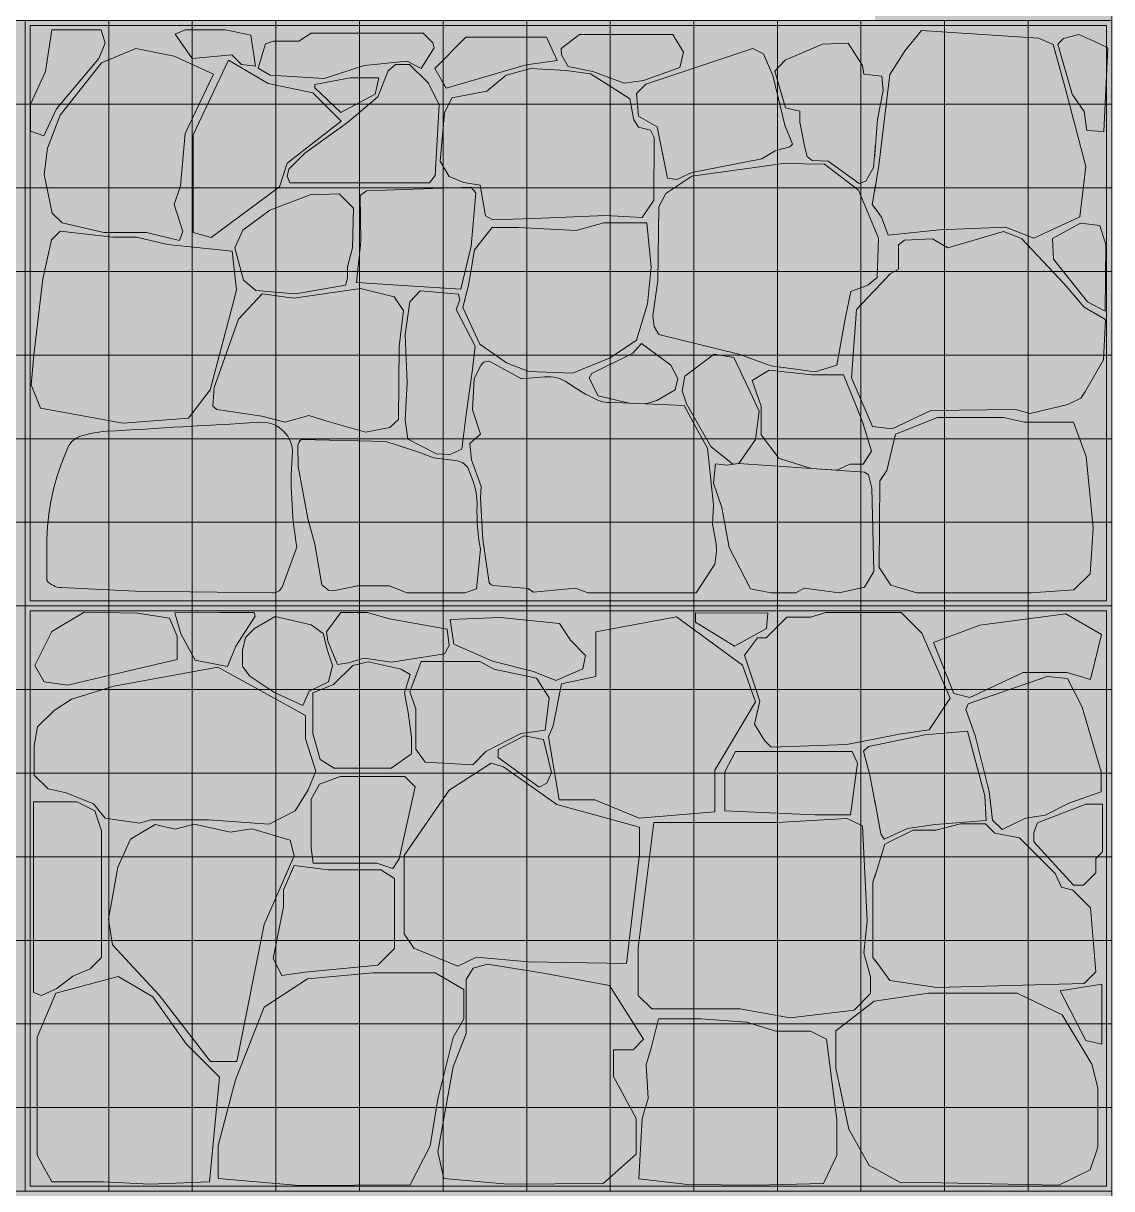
# Model space of a CAD drawing. Header units: centimetres. Extents: x -4381 to 5639, y -3920 to 4826.
# Drawn here: x 190.524 to 191.907, y 3.93 to 5.41 of the extents above; entities that cross this region are included whole.
import ezdxf
from ezdxf.xclip import XClip

# ---------------------------------------------------------------- set-up
doc = ezdxf.new("R2010")
doc.units = ezdxf.units.CM
doc.header["$MEASUREMENT"] = 0
doc.header["$XCLIPFRAME"] = 0
doc.set_wipeout_variables(frame=1)
doc.linetypes.add('Wipeout_Contour', pattern=[100, 0, -100])
for name, color, linetype, lineweight, true_color in [('cad-block.com_Pen_No__62', 7, 'Continuous', 5, 0xaaaaaa), ('hatch stone_Pen_No__254', 7, 'Continuous', 13, 0xe8e8e8), ('Mur de clôture_Pen_No__178', 7, 'Continuous', 5, 0xbda888)]:
    doc.layers.add(name, color=color, linetype=linetype, lineweight=lineweight, true_color=true_color)
doc.layers.add('Drawing & Figure', color=7, linetype='Continuous')
doc.layers.add('Mur de clôture', color=7, linetype='Continuous')
doc.layers.add('Mur de clôture_Pen_No__7', color=7, linetype='Continuous', lineweight=5)
doc.layers.add('net_Pen_No__1', color=7, linetype='Continuous', lineweight=5)

# ---------------------------------------------------------------- blocks, each defined once
blk = doc.blocks.new('Drawing_15_15', base_point=(-267.6734, 10.6179))
at = {"layer": 'hatch stone_Pen_No__254', "linetype": 'Continuous', "ltscale": 10}
for points in [[(190.5502, 5.2666), (190.5662, 5.3011), (190.62, 5.3651), (190.6284, 5.3845), (190.6233, 5.4012), (190.5604, 5.4012), (190.5522, 5.3484), (190.5334, 5.3069), (190.5334, 5.2725)], [(190.7386, 5.3648), (190.7889, 5.3698), (190.8013, 5.3573), (190.819, 5.3551), (190.8131, 5.3946), (190.7809, 5.4012), (190.7299, 5.4012), (190.717, 5.3957)], [(190.8318, 5.3835), (190.8226, 5.3525), (190.8378, 5.3438), (190.9064, 5.3395), (190.9572, 5.3561), (191.0118, 5.3616), (191.0296, 5.3524), (191.0463, 5.3785), (191.0444, 5.3849), (191.0321, 5.3971), (190.89, 5.3971), (190.8742, 5.3871), (190.8421, 5.3871)], [(191.0615, 5.3272), (191.1629, 5.3568), (191.2022, 5.3625), (191.1886, 5.3921), (191.0864, 5.3921), (191.0471, 5.3523)], [(191.3582, 5.3534), (191.3626, 5.3731), (191.3494, 5.3956), (191.2306, 5.3956), (191.2073, 5.3777), (191.2077, 5.3694), (191.2165, 5.3548), (191.2477, 5.3485), (191.2876, 5.3336), (191.312, 5.3369)], [(191.6227, 5.1406), (191.6881, 5.1475), (191.7719, 5.151), (191.8078, 5.1367), (191.8661, 5.1641), (191.8739, 5.228), (191.8475, 5.3278), (191.8324, 5.3828), (191.8138, 5.3909), (191.665, 5.4003), (191.6445, 5.3753), (191.6247, 5.3445), (191.6111, 5.229), (191.6023, 5.1796), (191.6144, 5.1635)], [(191.8967, 5.2721), (191.902, 5.3787), (191.884, 5.3871), (191.865, 5.3953), (191.8455, 5.3905), (191.8383, 5.3833), (191.8563, 5.3198), (191.8719, 5.2976), (191.8751, 5.2737)], [(190.7228, 5.1337), (190.7267, 5.1453), (190.7159, 5.1794), (190.7237, 5.2033), (190.7296, 5.2698), (190.7656, 5.3452), (190.7157, 5.3677), (190.6672, 5.3776), (190.6235, 5.3595), (190.5709, 5.293), (190.5549, 5.2512), (190.5509, 5.2175), (190.561, 5.1686), (190.5735, 5.1562), (190.6264, 5.144), (190.6806, 5.144)], [(191.3426, 5.213), (191.3542, 5.2114), (191.3732, 5.22), (191.4621, 5.2376), (191.4793, 5.2478), (191.4979, 5.253), (191.5013, 5.2563), (191.4916, 5.2804), (191.4762, 5.3433), (191.4645, 5.371), (191.4507, 5.3775), (191.315, 5.3325), (191.3029, 5.3204), (191.3055, 5.2917), (191.3293, 5.2781)], [(191.5201, 5.2405), (191.5261, 5.2355), (191.5464, 5.2344), (191.586, 5.2062), (191.5944, 5.209), (191.6043, 5.2264), (191.6091, 5.2876), (191.6164, 5.3244), (191.6147, 5.3426), (191.5918, 5.345), (191.5901, 5.3561), (191.5719, 5.3846), (191.5395, 5.383), (191.4918, 5.3627), (191.479, 5.3489), (191.4922, 5.3024), (191.5105, 5.2982), (191.5105, 5.2843), (191.5168, 5.2519)], [(190.785, 5.3628), (190.7398, 5.2679), (190.7398, 5.144), (190.7629, 5.1377), (190.8498, 5.2021), (190.8595, 5.2322), (190.9281, 5.2854), (190.892, 5.3214), (190.8353, 5.333)], [(190.9969, 5.3572), (190.9877, 5.3495), (190.9744, 5.3162), (190.9361, 5.2836), (190.8818, 5.2447), (190.8614, 5.2243), (190.8593, 5.2154), (190.8629, 5.2072), (191.04, 5.2072), (191.0474, 5.2166), (191.0525, 5.3062), (191.0389, 5.3336), (191.0149, 5.3575)], [(191.1044, 5.2042), (191.1111, 5.1651), (191.1205, 5.1601), (191.1729, 5.1617), (191.2639, 5.1658), (191.3102, 5.1629), (191.3253, 5.1849), (191.3255, 5.2648), (191.3211, 5.2741), (191.3056, 5.2779), (191.2996, 5.2872), (191.2946, 5.3137), (191.2754, 5.3259), (191.2445, 5.3454), (191.2138, 5.3498), (191.169, 5.3524), (191.1376, 5.3437), (191.113, 5.3235), (191.0685, 5.315), (191.0592, 5.2958), (191.0537, 5.2348), (191.0653, 5.2152), (191.0838, 5.2073)], [(190.8944, 5.3278), (190.9274, 5.2964), (190.9712, 5.3198), (190.9757, 5.3403), (190.9394, 5.3403), (190.8944, 5.3318)], [(191.3316, 5.0145), (191.4329, 4.9894), (191.474, 4.9749), (191.5301, 4.9672), (191.5575, 4.9754), (191.5682, 5.0346), (191.5753, 5.0693), (191.5968, 5.0772), (191.6087, 5.0868), (191.6104, 5.137), (191.5849, 5.1977), (191.5419, 5.2306), (191.4897, 5.2315), (191.3736, 5.2154), (191.3403, 5.1937), (191.3316, 5.1767), (191.3303, 5.083), (191.3239, 5.0382), (191.3255, 5.0246)], [(190.9474, 5.0809), (191.02, 5.0759), (191.08, 5.072), (191.0933, 5.1268), (191.0989, 5.1944), (191.0927, 5.2014), (190.96, 5.1969), (190.9522, 5.1912), (190.953, 5.1326)], [(190.8196, 5.0704), (190.8699, 5.0661), (190.9333, 5.0773), (190.9359, 5.086), (190.936, 5.1006), (190.9425, 5.1245), (190.9436, 5.1751), (190.9255, 5.1932), (190.8886, 5.1918), (190.8374, 5.1725), (190.8029, 5.1469), (190.7927, 5.1247), (190.8039, 5.0834)], [(191.0826, 5.0488), (191.1041, 5.0022), (191.1379, 4.9785), (191.1664, 4.9674), (191.2217, 4.9656), (191.2698, 4.985), (191.3033, 5.0074), (191.3172, 5.0533), (191.3216, 5.1001), (191.3163, 5.1563), (191.2616, 5.1563), (191.2263, 5.1467), (191.1534, 5.1502), (191.1199, 5.1502), (191.0973, 5.1219), (191.0899, 5.077)], [(191.8315, 5.1365), (191.8329, 5.1102), (191.876, 5.0559), (191.8983, 5.044), (191.8993, 5.1289), (191.8915, 5.1528), (191.8672, 5.156)], [(190.5462, 4.9211), (190.6511, 4.902), (190.734, 4.9084), (190.7615, 4.9444), (190.7899, 5.0515), (190.7952, 5.0711), (190.7896, 5.1203), (190.7073, 5.1287), (190.6684, 5.1381), (190.6379, 5.1381), (190.5709, 5.1457), (190.5601, 5.1349), (190.5489, 5.0852), (190.5376, 4.9884), (190.5341, 4.9508)], [(191.603, 4.8978), (191.6278, 4.8946), (191.6771, 4.9179), (191.7845, 4.9192), (191.8031, 4.914), (191.851, 4.9256), (191.8674, 4.9336), (191.8725, 4.9412), (191.8965, 4.9823), (191.899, 5.0335), (191.8718, 5.0493), (191.8464, 5.0787), (191.7923, 5.1364), (191.7693, 5.1455), (191.6987, 5.1247), (191.6793, 5.1361), (191.6437, 5.1341), (191.6358, 5.1285), (191.6358, 5.0976), (191.6252, 5.0916), (191.5825, 5.0461), (191.5762, 4.9597)], [(190.7649, 4.9234), (190.7701, 4.9194), (190.8273, 4.9109), (190.8568, 4.9032), (190.887, 4.9118), (190.9087, 4.9047), (190.9588, 4.8903), (190.9897, 4.8963), (191.0006, 4.9065), (191.0016, 4.9994), (191.0071, 5.045), (190.9951, 5.0623), (190.9527, 5.0729), (190.8677, 5.0606), (190.8277, 5.066), (190.7976, 5.034), (190.7667, 4.9471)], [(191.0492, 4.863), (191.0658, 4.8621), (191.0812, 4.8688), (191.0867, 4.913), (191.0944, 4.9671), (191.0982, 4.9999), (191.074, 5.0463), (191.0788, 5.0586), (191.0772, 5.0656), (191.0283, 5.0699), (191.0152, 5.056), (191.0091, 5.0146), (191.0116, 4.9535), (191.0093, 4.9061), (191.0126, 4.8815)], [(191.2545, 4.9365), (191.2936, 4.9273), (191.3145, 4.9264), (191.3291, 4.9309), (191.3522, 4.9442), (191.3555, 4.9586), (191.3468, 4.9756), (191.3096, 5.003), (191.2983, 4.9908), (191.2464, 4.9648), (191.243, 4.9591)], [(191.361, 4.9429), (191.3668, 4.9263), (191.3975, 4.8725), (191.4256, 4.8497), (191.4332, 4.8506), (191.4541, 4.8811), (191.4588, 4.917), (191.4477, 4.9419), (191.4267, 4.9852), (191.4018, 4.9895), (191.3645, 4.9618)], [(191.1723, 4.6874), (191.2256, 4.6925), (191.2412, 4.6866), (191.3788, 4.6866), (191.4024, 4.7229, 0.078557), (191.4043, 4.7488), (191.3998, 4.7738), (191.4008, 4.798), (191.3935, 4.8702), (191.3805, 4.8931), (191.3638, 4.9243), (191.2747, 4.9281, -0.129508), (191.2523, 4.932, -0.047136), (191.2165, 4.9526, 0.178869), (191.1864, 4.9607), (191.1572, 4.9581), (191.1184, 4.9795, 0.402294), (191.1054, 4.9752), (191.0967, 4.9587), (191.095, 4.9187), (191.1048, 4.8881), (191.0914, 4.876), (191.0935, 4.8553), (191.1056, 4.8216), (191.1051, 4.8065), (191.108, 4.7543), (191.1161, 4.6992, 0.271244), (191.1216, 4.696), (191.1649, 4.692)], [(191.4942, 4.8539), (191.5254, 4.8443), (191.5575, 4.8421), (191.5739, 4.8497), (191.5912, 4.8497), (191.6018, 4.8665), (191.5908, 4.9022), (191.5828, 4.9217), (191.5659, 4.9634), (191.5256, 4.9634), (191.4718, 4.9693), (191.4501, 4.9561), (191.4613, 4.9237), (191.4613, 4.887), (191.4838, 4.8576)], [(190.5541, 4.702, 0.202929), (190.5726, 4.6931), (190.6664, 4.6887), (190.8401, 4.6866, 0.315943), (190.8529, 4.6935), (190.8718, 4.7447, -0.062601), (190.8661, 4.867, 0.423499), (190.8233, 4.9029), (190.6305, 4.8916, 0.056058), (190.5973, 4.8855, 0.216368), (190.5809, 4.871, 0.106349), (190.5541, 4.7466)], [(191.6593, 4.6866), (191.724, 4.6866), (191.8044, 4.6866), (191.8588, 4.6902), (191.8795, 4.7108), (191.8832, 4.7689), (191.8745, 4.8595), (191.8581, 4.9031), (191.7958, 4.9031), (191.7693, 4.9092), (191.6856, 4.9092), (191.632, 4.8879), (191.6213, 4.8417), (191.6123, 4.8287), (191.6113, 4.7187), (191.626, 4.6964)], [(190.9035, 4.6965), (190.9117, 4.6899), (190.9183, 4.6889), (190.9486, 4.6955), (190.9892, 4.6955), (191.0112, 4.6866), (191.0849, 4.6866), (191.1, 4.6917), (191.1048, 4.7421, -0.055011), (191.1006, 4.797, 0.099308), (191.0952, 4.8291), (191.0889, 4.8457, 0.204724), (191.0729, 4.8547), (191.0454, 4.8578), (191.028, 4.8647), (190.9849, 4.8785), (190.8776, 4.8812, 0.262334), (190.8729, 4.8727), (190.8732, 4.8471), (190.8858, 4.7811), (190.8946, 4.7484)], [(191.448, 4.6916), (191.4739, 4.6866), (191.5057, 4.6866), (191.5162, 4.6925), (191.5605, 4.6866), (191.5929, 4.6936), (191.6047, 4.7135), (191.6021, 4.8193), (191.5977, 4.8363), (191.5929, 4.8397), (191.4332, 4.8506), (191.418, 4.8488), (191.4033, 4.8502), (191.401, 4.8259), (191.4117, 4.7949), (191.4208, 4.744)], [(190.7195, 4.6019), (190.7195, 4.6314), (190.7098, 4.6545), (190.6691, 4.6607), (190.6015, 4.6621), (190.5605, 4.6375), (190.5388, 4.5944), (190.5505, 4.5734), (190.5804, 4.5693)], [(190.7426, 4.6011), (190.7834, 4.5929), (190.7941, 4.6186), (190.8188, 4.6567), (190.8174, 4.6617), (190.7738, 4.6615), (190.7165, 4.6613), (190.7243, 4.6343)], [(190.9109, 4.625), (190.9235, 4.5955), (190.9371, 4.5976), (190.9569, 4.6034), (190.9919, 4.5986), (191.0593, 4.6092), (191.0652, 4.6196), (191.0624, 4.6402), (190.9892, 4.6533), (190.9611, 4.6615), (190.9275, 4.6617), (190.9093, 4.637)], [(191.378, 4.6612), (191.3782, 4.6494), (191.4275, 4.6187), (191.4682, 4.6412), (191.4699, 4.6608)], [(191.474, 4.4906), (191.5702, 4.4939), (191.6367, 4.5072), (191.675, 4.5125), (191.7015, 4.5528), (191.6657, 4.6354), (191.6395, 4.6616), (191.5436, 4.6616), (191.5241, 4.6558), (191.4942, 4.6558), (191.4679, 4.6295), (191.4566, 4.6295), (191.4404, 4.6073), (191.4599, 4.5488), (191.4528, 4.5198), (191.4656, 4.499)], [(190.844, 4.6564), (190.818, 4.6413), (190.8064, 4.6297), (190.8028, 4.6136), (190.8028, 4.5929), (190.812, 4.5808), (190.8423, 4.5605), (190.8794, 4.5436), (190.8875, 4.5618), (190.9117, 4.5737), (190.9169, 4.5943), (190.9105, 4.6131), (190.9051, 4.6348), (190.8898, 4.6459)], [(191.0665, 4.6525), (191.0712, 4.6215), (191.1204, 4.5997), (191.1722, 4.5868), (191.2005, 4.575), (191.2348, 4.5901), (191.2384, 4.6071), (191.2191, 4.6264), (191.2052, 4.6474), (191.1298, 4.655)], [(191.205, 4.4237), (191.2503, 4.4237), (191.3067, 4.4002), (191.4026, 4.4085), (191.4026, 4.4615), (191.4542, 4.5481), (191.4378, 4.5948), (191.3541, 4.6559), (191.2515, 4.6368), (191.2516, 4.5803), (191.2079, 4.5711), (191.1973, 4.5175), (191.1912, 4.5036)], [(191.7265, 4.5537), (191.7941, 4.5855), (191.8503, 4.5855), (191.8799, 4.5766), (191.8936, 4.6334), (191.8484, 4.6598), (191.7392, 4.6456), (191.6803, 4.6234), (191.7063, 4.5587)], [(190.5382, 4.4923), (190.5382, 4.4549), (190.5556, 4.4375), (190.5788, 4.4327), (190.6135, 4.4186), (190.6282, 4.4004), (190.6717, 4.394), (190.6861, 4.3983), (190.7595, 4.3983), (190.8366, 4.3929), (190.8697, 4.4099), (190.8859, 4.4365), (190.8958, 4.46), (190.8827, 4.5013), (190.8827, 4.5306), (190.7715, 4.5923), (190.6393, 4.5678), (190.5856, 4.5516), (190.5634, 4.5373), (190.5424, 4.5164)], [(190.8918, 4.5596), (190.8918, 4.5081), (190.9015, 4.4749), (190.9191, 4.464), (190.9915, 4.464), (191.0175, 4.4822), (191.0175, 4.5031), (191.0132, 4.5344), (191.0084, 4.5597), (191.0156, 4.583), (191.004, 4.5898), (190.9621, 4.5987), (190.9428, 4.5944), (190.9183, 4.57)], [(191.0152, 4.5609), (191.0226, 4.5394), (191.0226, 4.4879), (191.0348, 4.4717), (191.0951, 4.4682), (191.1119, 4.485), (191.156, 4.5079), (191.1869, 4.5121), (191.1922, 4.5534), (191.1762, 4.5782), (191.1217, 4.5897), (191.1039, 4.5992), (191.0295, 4.5992)], [(191.7553, 4.3977), (191.7674, 4.3862), (191.7971, 4.4005), (191.822, 4.4043), (191.8523, 4.4194), (191.8932, 4.434), (191.8932, 4.4593), (191.8692, 4.5412), (191.8504, 4.5779), (191.8248, 4.5804), (191.7245, 4.5454), (191.7213, 4.5382), (191.7331, 4.5055), (191.7511, 4.4344)], [(191.1273, 4.4773), (191.1795, 4.4397), (191.1891, 4.4448), (191.1953, 4.4585), (191.185, 4.5003), (191.1603, 4.5051), (191.1273, 4.4876)], [(191.6136, 4.3805), (191.6178, 4.3737), (191.6472, 4.3873), (191.6826, 4.3923), (191.7473, 4.3974), (191.7455, 4.4287), (191.7237, 4.5109), (191.6695, 4.5061), (191.5977, 4.4916), (191.5915, 4.4854), (191.5993, 4.4551)], [(191.4152, 4.4097), (191.5296, 4.4048), (191.575, 4.4048), (191.5839, 4.4701), (191.5771, 4.4851), (191.4287, 4.4851), (191.4152, 4.4592)], [(191.1656, 4.2181), (191.2905, 4.2157), (191.3069, 4.3548), (191.3069, 4.389), (191.2021, 4.4178), (191.1342, 4.4657), (191.1187, 4.4703), (191.0651, 4.4359), (191.0082, 4.3528), (191.0082, 4.2534), (191.0203, 4.2355), (191.0763, 4.2123), (191.0997, 4.2241)], [(190.8925, 4.3431), (190.9734, 4.3431), (190.9934, 4.3367), (191.0016, 4.3487), (191.0219, 4.4401), (191.0088, 4.4533), (190.9266, 4.4533), (190.9003, 4.4437), (190.89, 4.4245), (190.89, 4.3627)], [(190.537, 4.1791), (190.5473, 4.1754), (190.5666, 4.1843), (190.587, 4.1998), (190.6093, 4.2093), (190.6237, 4.2237), (190.6237, 4.3843), (190.6151, 4.4096), (190.592, 4.4212), (190.537, 4.4212)], [(191.8077, 4.3705), (191.8582, 4.3154), (191.8709, 4.3154), (191.8867, 4.3312), (191.8867, 4.3494), (191.8952, 4.3578), (191.8952, 4.4181), (191.8737, 4.4181), (191.8124, 4.3943), (191.8077, 4.3824)], [(191.3054, 4.1753), (191.3225, 4.1585), (191.4342, 4.1585), (191.4984, 4.1467), (191.5795, 4.1567), (191.6004, 4.1776), (191.6004, 4.1989), (191.5919, 4.2294), (191.5963, 4.2699), (191.59, 4.3906), (191.5708, 4.4001), (191.4815, 4.3948), (191.3251, 4.3948), (191.3054, 4.2359)], [(190.6377, 4.2397), (190.6967, 4.1755), (190.7618, 4.0916), (190.7956, 4.0916), (190.83, 4.2656), (190.8683, 4.3525), (190.8633, 4.3726), (190.8146, 4.3868), (190.7876, 4.3828), (190.7414, 4.393), (190.717, 4.3866), (190.6916, 4.3925), (190.6605, 4.3736), (190.6441, 4.3382), (190.6325, 4.2722)], [(191.6846, 4.1856), (191.8718, 4.1907), (191.8865, 4.2053), (191.8798, 4.2866), (191.8574, 4.309), (191.8428, 4.313), (191.8351, 4.3303), (191.7898, 4.3756), (191.7584, 4.3813), (191.7465, 4.3932), (191.7148, 4.3932), (191.6834, 4.3851), (191.6544, 4.3851), (191.6187, 4.3672), (191.6035, 4.319), (191.6035, 4.2235), (191.6249, 4.1942)], [(190.8528, 4.2008), (190.8824, 4.2048), (190.9745, 4.2137), (190.9959, 4.2351), (190.9959, 4.3239), (190.9782, 4.3349), (190.9115, 4.3349), (190.8682, 4.3405), (190.8546, 4.3095), (190.8546, 4.288), (190.8414, 4.2222)], [(190.7717, 3.9429), (190.8747, 3.9341), (191.0156, 3.9347), (191.0412, 3.9842), (191.0508, 4.044), (191.0703, 4.1221), (191.0838, 4.1456), (191.0838, 4.183), (191.0472, 4.2041), (190.9681, 4.2041), (190.8852, 4.1966), (190.8301, 4.1603), (190.7936, 4.0683), (190.7717, 3.9848)], [(191.0506, 3.9767), (191.0584, 3.9428), (191.1391, 3.9355), (191.2606, 3.9367), (191.3028, 3.9737), (191.3028, 4.0192), (191.274, 4.0726), (191.274, 4.1062), (191.2988, 4.1062), (191.3122, 4.1196), (191.269, 4.1878), (191.1848, 4.2035), (191.1137, 4.2152), (191.0956, 4.2101), (191.0867, 4.1954), (191.0867, 4.1271), (191.0704, 4.0846)], [(190.5417, 4.1222), (190.5417, 3.9724), (190.5603, 3.9387), (190.6261, 3.9387), (190.6848, 3.9356), (190.7607, 3.9385), (190.7733, 4.0714), (190.7309, 4.1138), (190.6888, 4.1735), (190.6449, 4.1992), (190.5656, 4.1781)], [(191.8412, 4.181), (191.8737, 4.1183), (191.8943, 4.1135), (191.8943, 4.1897)], [(191.8395, 3.9345), (191.8793, 3.954), (191.889, 3.9825), (191.889, 4.0579), (191.8814, 4.0882), (191.8437, 4.1506), (191.7868, 4.1783), (191.6741, 4.1783), (191.6052, 4.168), (191.5562, 4.1303), (191.5562, 4.0831), (191.5728, 4.0054), (191.5985, 3.9592), (191.639, 3.9373), (191.6686, 3.9379)], [(191.306, 3.9424), (191.3678, 3.9354), (191.4548, 3.9344), (191.5407, 3.9366), (191.5575, 3.9723), (191.5575, 4.0174), (191.5446, 4.1196), (191.5243, 4.1298), (191.4799, 4.1298), (191.4429, 4.1414), (191.3849, 4.1457), (191.3312, 4.1457), (191.3223, 4.1102), (191.3152, 4.0874), (191.318, 4.0445), (191.3101, 4.0191)]]:
    blk.add_hatch(color=256, dxfattribs=at).paths.add_polyline_path(points)
at = {"color": 254, "linetype": 'Wipeout_Contour', "lineweight": 0, "ltscale": 767.249162}
blk.add_wipeout([(191.6061, 6.1562), (191.6061, 2.1461), (191.9067, 2.1191), (191.9067, 6.1562)], dxfattribs=at).dxf.layer = 'Mur de clôture'
at = {"layer": 'Mur de clôture_Pen_No__178', "linetype": 'Continuous', "ltscale": 10}
blk.add_hatch(color=256, dxfattribs=at).paths.add_polyline_path([(191.6061, 6.1562), (191.6061, 2.1461), (191.9067, 2.1191), (191.9067, 6.1562)])
at = {"layer": 'cad-block.com_Pen_No__62', "linetype": 'Continuous', "ltscale": 10, "flags": 128}
for points in [[(191.8967, 5.2721), (191.902, 5.3787), (191.884, 5.3871), (191.865, 5.3953), (191.8455, 5.3905), (191.8383, 5.3833), (191.8563, 5.3198), (191.8719, 5.2976), (191.8751, 5.2737), (191.8967, 5.2721)], [(191.8315, 5.1365), (191.8329, 5.1102), (191.876, 5.0559), (191.8983, 5.044), (191.8993, 5.1289), (191.8915, 5.1528), (191.8672, 5.156), (191.8315, 5.1365)], [(191.7265, 4.5537), (191.7063, 4.5587), (191.6803, 4.6234), (191.7392, 4.6456), (191.8484, 4.6598), (191.8936, 4.6334), (191.8799, 4.5766), (191.8503, 4.5855), (191.7941, 4.5855), (191.7265, 4.5537)], [(191.7553, 4.3977), (191.7511, 4.4344), (191.7331, 4.5055), (191.7213, 4.5382), (191.7245, 4.5454), (191.8248, 4.5804), (191.8504, 4.5779), (191.8692, 4.5412), (191.8932, 4.4593), (191.8932, 4.434), (191.8523, 4.4194), (191.822, 4.4043), (191.7971, 4.4005), (191.7674, 4.3862), (191.7553, 4.3977)], [(191.8077, 4.3705), (191.8077, 4.3824), (191.8124, 4.3943), (191.8737, 4.4181), (191.8952, 4.4181), (191.8952, 4.3841), (191.8952, 4.3578), (191.8867, 4.3494), (191.8867, 4.3312), (191.8709, 4.3154), (191.8582, 4.3154), (191.8077, 4.3705)], [(191.8412, 4.181), (191.8737, 4.1183), (191.8943, 4.1135), (191.8943, 4.1897), (191.8412, 4.181)]]:
    blk.add_lwpolyline(points, close=True, dxfattribs=at)
at = {"layer": 'Mur de clôture_Pen_No__7', "linetype": 'Continuous', "ltscale": 10}
blk.add_line((191.9067, 6.1562), (191.9067, 2.1191), dxfattribs=at)
at = {"layer": 'net_Pen_No__1', "linetype": 'Continuous', "ltscale": 10, "flags": 128}
for points in [[(191.6944, 5.4131), (191.6944, 4.6699)], [(191.8006, 5.4131), (191.8006, 4.6699)], [(191.6944, 4.6699), (191.6944, 3.9267)], [(191.8006, 4.6699), (191.8006, 3.9267)]]:
    blk.add_lwpolyline(points, dxfattribs=at)
at = {"color": 254, "linetype": 'Wipeout_Contour', "lineweight": 0, "ltscale": 1671.77046}
blk.add_wipeout([(179.4853, 5.4131), (179.4853, 3.1827), (181.1878, 3.0031), (181.4619, 2.9897), (187.4252, 2.5376), (187.8062, 2.5014), (191.5693, 2.1494), (191.6061, 2.1461), (191.6061, 5.4131)], dxfattribs=at).dxf.layer = 'Mur de clôture'
at = {"layer": 'Mur de clôture_Pen_No__178', "linetype": 'Continuous', "ltscale": 10}
blk.add_hatch(color=256, dxfattribs=at).paths.add_polyline_path([(179.4853, 5.4131), (179.4853, 3.1827), (181.1878, 3.0031), (181.4619, 2.9897), (187.4252, 2.5376), (187.8062, 2.5014), (191.5693, 2.1494), (191.6061, 2.1461), (191.6061, 5.4131)])
at = {"layer": 'cad-block.com_Pen_No__62', "linetype": 'Continuous', "ltscale": 10, "flags": 128}
for points in [[(190.5502, 5.2666), (190.5334, 5.2725), (190.5334, 5.3069), (190.5522, 5.3484), (190.5604, 5.4012), (190.6233, 5.4012), (190.6284, 5.3845), (190.62, 5.3651), (190.5662, 5.3011), (190.5502, 5.2666)], [(190.7386, 5.3648), (190.717, 5.3957), (190.7299, 5.4012), (190.7809, 5.4012), (190.8131, 5.3946), (190.819, 5.3551), (190.8013, 5.3573), (190.7889, 5.3698), (190.7386, 5.3648)], [(190.8318, 5.3835), (190.8226, 5.3525), (190.8378, 5.3438), (190.9064, 5.3395), (190.9572, 5.3561), (191.0118, 5.3616), (191.0296, 5.3524), (191.0463, 5.3785), (191.0444, 5.3849), (191.0321, 5.3971), (190.89, 5.3971), (190.8742, 5.3871), (190.8421, 5.3871), (190.8318, 5.3835)], [(191.0615, 5.3272), (191.0471, 5.3523), (191.0864, 5.3921), (191.1886, 5.3921), (191.2022, 5.3625), (191.1629, 5.3568), (191.0615, 5.3272)], [(191.3582, 5.3534), (191.312, 5.3369), (191.2876, 5.3336), (191.2477, 5.3485), (191.2165, 5.3548), (191.2077, 5.3694), (191.2073, 5.3777), (191.2306, 5.3956), (191.3494, 5.3956), (191.3626, 5.3731), (191.3582, 5.3534)], [(191.6227, 5.1406), (191.6144, 5.1635), (191.6023, 5.1796), (191.6111, 5.229), (191.6247, 5.3445), (191.6445, 5.3753), (191.665, 5.4003), (191.8138, 5.3909), (191.8324, 5.3828), (191.8475, 5.3278), (191.8739, 5.228), (191.8661, 5.1641), (191.8078, 5.1367), (191.7719, 5.151), (191.6881, 5.1475), (191.6227, 5.1406)], [(190.7228, 5.1337), (190.6806, 5.144), (190.6264, 5.144), (190.5735, 5.1562), (190.561, 5.1686), (190.5509, 5.2175), (190.5549, 5.2512), (190.5709, 5.293), (190.6235, 5.3595), (190.6672, 5.3776), (190.7157, 5.3677), (190.7656, 5.3452), (190.7296, 5.2698), (190.7237, 5.2033), (190.7159, 5.1794), (190.7267, 5.1453), (190.7228, 5.1337)], [(191.3426, 5.213), (191.3293, 5.2781), (191.3055, 5.2917), (191.3029, 5.3204), (191.315, 5.3325), (191.4507, 5.3775), (191.4645, 5.371), (191.4762, 5.3433), (191.4916, 5.2804), (191.5013, 5.2563), (191.4979, 5.253), (191.4793, 5.2478), (191.4621, 5.2376), (191.3732, 5.22), (191.3542, 5.2114), (191.3426, 5.213)], [(191.5201, 5.2405), (191.5168, 5.2519), (191.5105, 5.2843), (191.5105, 5.2982), (191.4922, 5.3024), (191.479, 5.3489), (191.4918, 5.3627), (191.5395, 5.383), (191.5719, 5.3846), (191.5901, 5.3561), (191.5918, 5.345), (191.6147, 5.3426), (191.6164, 5.3244), (191.6091, 5.2876), (191.6043, 5.2264), (191.5944, 5.209), (191.586, 5.2062), (191.5464, 5.2344), (191.5261, 5.2355), (191.5201, 5.2405)], [(190.785, 5.3628), (190.7398, 5.2679), (190.7398, 5.144), (190.7629, 5.1377), (190.8498, 5.2021), (190.8595, 5.2322), (190.9281, 5.2854), (190.892, 5.3214), (190.8353, 5.333), (190.785, 5.3628)], [(190.9969, 5.3572), (191.0149, 5.3575), (191.0389, 5.3336), (191.0525, 5.3062), (191.0474, 5.2166), (191.04, 5.2072), (190.8629, 5.2072), (190.8593, 5.2154), (190.8614, 5.2243), (190.8818, 5.2447), (190.9361, 5.2836), (190.9744, 5.3162), (190.9877, 5.3495), (190.9969, 5.3572)], [(191.1044, 5.2042), (191.1111, 5.1651), (191.1205, 5.1601), (191.1729, 5.1617), (191.2639, 5.1658), (191.3102, 5.1629), (191.3253, 5.1849), (191.3255, 5.2648), (191.3211, 5.2741), (191.3056, 5.2779), (191.2996, 5.2872), (191.2946, 5.3137), (191.2754, 5.3259), (191.2445, 5.3454), (191.2138, 5.3498), (191.169, 5.3524), (191.1376, 5.3437), (191.113, 5.3235), (191.0685, 5.315), (191.0592, 5.2958), (191.0537, 5.2348), (191.0653, 5.2152), (191.0838, 5.2073), (191.1044, 5.2042)], [(190.8944, 5.3278), (190.8944, 5.3318), (190.9394, 5.3403), (190.9757, 5.3403), (190.9712, 5.3198), (190.9274, 5.2964), (190.8944, 5.3278)], [(191.3316, 5.0145), (191.4329, 4.9894), (191.474, 4.9749), (191.5301, 4.9672), (191.5575, 4.9754), (191.5682, 5.0346), (191.5753, 5.0693), (191.5968, 5.0772), (191.6087, 5.0868), (191.6104, 5.137), (191.5849, 5.1977), (191.5419, 5.2306), (191.4897, 5.2315), (191.3736, 5.2154), (191.3403, 5.1937), (191.3316, 5.1767), (191.3303, 5.083), (191.3239, 5.0382), (191.3255, 5.0246), (191.3316, 5.0145)], [(190.9474, 5.0809), (190.953, 5.1326), (190.9522, 5.1912), (190.96, 5.1969), (191.0927, 5.2014), (191.0989, 5.1944), (191.0933, 5.1268), (191.08, 5.072), (191.02, 5.0759), (190.9474, 5.0807)], [(190.8196, 5.0704), (190.8039, 5.0834), (190.7927, 5.1247), (190.8029, 5.1469), (190.8374, 5.1725), (190.8886, 5.1918), (190.9255, 5.1932), (190.9436, 5.1751), (190.9425, 5.1245), (190.936, 5.1006), (190.9359, 5.086), (190.9333, 5.0773), (190.8699, 5.0661), (190.8196, 5.0704)], [(191.0826, 5.0488), (191.0899, 5.077), (191.0973, 5.1219), (191.1199, 5.1502), (191.1534, 5.1502), (191.2263, 5.1467), (191.2616, 5.1563), (191.3163, 5.1563), (191.3216, 5.1001), (191.3172, 5.0533), (191.3033, 5.0074), (191.2698, 4.985), (191.2217, 4.9656), (191.1664, 4.9674), (191.1379, 4.9785), (191.1041, 5.0022), (191.0826, 5.0488)], [(190.5462, 4.9211), (190.6511, 4.902), (190.734, 4.9084), (190.7615, 4.9444), (190.7899, 5.0515), (190.7952, 5.0711), (190.7896, 5.1203), (190.7073, 5.1287), (190.6684, 5.1381), (190.6379, 5.1381), (190.5709, 5.1457), (190.5601, 5.1349), (190.5489, 5.0852), (190.5376, 4.9884), (190.5341, 4.9508), (190.5462, 4.9211)], [(191.603, 4.8978), (191.5762, 4.9597), (191.5825, 5.0461), (191.6252, 5.0916), (191.6358, 5.0976), (191.6358, 5.1285), (191.6437, 5.1341), (191.6793, 5.1361), (191.6987, 5.1247), (191.7693, 5.1455), (191.7923, 5.1364), (191.8464, 5.0787), (191.8718, 5.0493), (191.899, 5.0335), (191.8965, 4.9823), (191.8725, 4.9412), (191.8674, 4.9336), (191.851, 4.9256), (191.8031, 4.914), (191.7845, 4.9192), (191.6771, 4.9179), (191.6278, 4.8946), (191.603, 4.8978)], [(190.7649, 4.9234), (190.7667, 4.9471), (190.7976, 5.034), (190.8277, 5.066), (190.8677, 5.0606), (190.9527, 5.0729), (190.9951, 5.0623), (191.0071, 5.045), (191.0016, 4.9994), (191.0006, 4.9065), (190.9897, 4.8963), (190.9588, 4.8903), (190.9087, 4.9047), (190.887, 4.9118), (190.8568, 4.9032), (190.8273, 4.9109), (190.7701, 4.9194), (190.7649, 4.9234)], [(191.0492, 4.863), (191.0126, 4.8815), (191.0093, 4.9061), (191.0116, 4.9535), (191.0091, 5.0146), (191.0152, 5.056), (191.0283, 5.0699), (191.0772, 5.0656), (191.0788, 5.0586), (191.074, 5.0463), (191.0982, 4.9999), (191.0944, 4.9671), (191.0867, 4.913), (191.0812, 4.8688), (191.0658, 4.8621), (191.0492, 4.863)], [(191.2545, 4.9365), (191.243, 4.9591), (191.2464, 4.9648), (191.2983, 4.9908), (191.3096, 5.003), (191.3468, 4.9756), (191.3555, 4.9586), (191.3522, 4.9442), (191.3291, 4.9309), (191.3145, 4.9264), (191.2936, 4.9273), (191.2545, 4.9365)], [(191.361, 4.9429), (191.3645, 4.9618), (191.4018, 4.9895), (191.4267, 4.9852), (191.4477, 4.9419), (191.4588, 4.917), (191.4541, 4.8811), (191.4332, 4.8506), (191.4256, 4.8497), (191.3975, 4.8725), (191.3668, 4.9263), (191.361, 4.9429)], [(191.4942, 4.8539), (191.5254, 4.8443), (191.5575, 4.8421), (191.5739, 4.8497), (191.5912, 4.8497), (191.6018, 4.8665), (191.5908, 4.9022), (191.5828, 4.9217), (191.5659, 4.9634), (191.5256, 4.9634), (191.4718, 4.9693), (191.4501, 4.9561), (191.4613, 4.9237), (191.4613, 4.887), (191.4838, 4.8576), (191.4942, 4.8539)], [(191.6593, 4.6866), (191.626, 4.6964), (191.6113, 4.7187), (191.6123, 4.8287), (191.6213, 4.8417), (191.632, 4.8879), (191.6856, 4.9092), (191.7693, 4.9092), (191.7958, 4.9031), (191.8581, 4.9031), (191.8745, 4.8595), (191.8832, 4.7689), (191.8795, 4.7108), (191.8588, 4.6902), (191.8044, 4.6866), (191.724, 4.6866), (191.6593, 4.6866)], [(191.448, 4.6916), (191.4208, 4.744), (191.4117, 4.7949), (191.401, 4.8259), (191.4033, 4.8502), (191.418, 4.8488), (191.4332, 4.8506), (191.5929, 4.8397), (191.5977, 4.8363), (191.6021, 4.8193), (191.6047, 4.7135), (191.5929, 4.6936), (191.5605, 4.6866), (191.5162, 4.6925), (191.5057, 4.6866), (191.4739, 4.6866), (191.448, 4.6916)], [(190.7195, 4.6019), (190.7195, 4.6314), (190.7098, 4.6545), (190.6691, 4.6607), (190.6015, 4.6621), (190.5605, 4.6375), (190.5388, 4.5944), (190.5505, 4.5734), (190.5804, 4.5693), (190.7195, 4.6019)], [(190.7426, 4.6011), (190.7243, 4.6343), (190.7165, 4.6613), (190.7738, 4.6615), (190.8174, 4.6617), (190.8188, 4.6567), (190.7941, 4.6186), (190.7834, 4.5929), (190.7426, 4.6011)], [(190.9109, 4.625), (190.9235, 4.5955), (190.9371, 4.5976), (190.9569, 4.6034), (190.9919, 4.5986), (191.0593, 4.6092), (191.0652, 4.6196), (191.0624, 4.6402), (190.9892, 4.6533), (190.9611, 4.6615), (190.9275, 4.6617), (190.9093, 4.637), (190.9109, 4.625)], [(191.378, 4.6612), (191.3782, 4.6494), (191.4275, 4.6187), (191.4682, 4.6412), (191.4699, 4.6608), (191.378, 4.6612)], [(191.474, 4.4906), (191.4656, 4.499), (191.4528, 4.5198), (191.4599, 4.5488), (191.4404, 4.6073), (191.4566, 4.6295), (191.4679, 4.6295), (191.4942, 4.6558), (191.5241, 4.6558), (191.5436, 4.6616), (191.6395, 4.6616), (191.6657, 4.6354), (191.7015, 4.5528), (191.675, 4.5125), (191.6367, 4.5072), (191.5702, 4.4939), (191.474, 4.4906)], [(190.844, 4.6564), (190.8898, 4.6459), (190.9051, 4.6348), (190.9105, 4.6131), (190.9169, 4.5943), (190.9117, 4.5737), (190.8875, 4.5618), (190.8794, 4.5436), (190.8423, 4.5605), (190.812, 4.5808), (190.8028, 4.5929), (190.8028, 4.6136), (190.8064, 4.6297), (190.818, 4.6413), (190.844, 4.6564)], [(191.0665, 4.6525), (191.0712, 4.6215), (191.1204, 4.5997), (191.1722, 4.5868), (191.2005, 4.575), (191.2348, 4.5901), (191.2384, 4.6071), (191.2191, 4.6264), (191.2052, 4.6474), (191.1298, 4.655), (191.0665, 4.6525)], [(191.205, 4.4237), (191.2503, 4.4237), (191.3067, 4.4002), (191.4026, 4.4085), (191.4026, 4.4615), (191.4542, 4.5481), (191.4378, 4.5948), (191.3541, 4.6559), (191.2515, 4.6368), (191.2516, 4.5803), (191.2079, 4.5711), (191.1973, 4.5175), (191.1912, 4.5036), (191.205, 4.4237)], [(190.8366, 4.3929), (190.8697, 4.4099), (190.8859, 4.4365), (190.8958, 4.46), (190.8827, 4.5013), (190.8827, 4.5306), (190.8061, 4.5731), (190.7715, 4.5923), (190.6393, 4.5678), (190.5856, 4.5516), (190.5634, 4.5373), (190.5424, 4.5164), (190.5382, 4.4923), (190.5382, 4.4549), (190.5556, 4.4375), (190.5788, 4.4327), (190.6135, 4.4186), (190.6282, 4.4004), (190.6717, 4.394), (190.6861, 4.3983), (190.7595, 4.3983), (190.8366, 4.3929)], [(190.8918, 4.5596), (190.8918, 4.5081), (190.9015, 4.4749), (190.9191, 4.464), (190.9915, 4.464), (191.0175, 4.4822), (191.0175, 4.5031), (191.0132, 4.5344), (191.0084, 4.5597), (191.0156, 4.583), (191.004, 4.5898), (190.9621, 4.5987), (190.9428, 4.5944), (190.9183, 4.57), (190.8918, 4.5596)], [(191.0226, 4.4879), (191.0226, 4.5108), (191.0226, 4.5394), (191.0152, 4.5609), (191.0295, 4.5992), (191.1039, 4.5992), (191.1217, 4.5897), (191.1762, 4.5782), (191.1922, 4.5534), (191.1869, 4.5121), (191.156, 4.5079), (191.1119, 4.485), (191.0951, 4.4682), (191.0348, 4.4717), (191.0226, 4.4879)], [(191.1273, 4.4773), (191.1273, 4.4876), (191.1603, 4.5051), (191.185, 4.5003), (191.1953, 4.4585), (191.1891, 4.4448), (191.1795, 4.4397), (191.1273, 4.4773)], [(191.6136, 4.3805), (191.5993, 4.4551), (191.5915, 4.4854), (191.5977, 4.4916), (191.6695, 4.5061), (191.7237, 4.5109), (191.7455, 4.4287), (191.7473, 4.3974), (191.6826, 4.3923), (191.6472, 4.3873), (191.6178, 4.3737), (191.6136, 4.3805)], [(191.4152, 4.4097), (191.4152, 4.4592), (191.4287, 4.4851), (191.5771, 4.4851), (191.5839, 4.4701), (191.575, 4.4048), (191.5296, 4.4048), (191.4152, 4.4097)], [(191.1656, 4.2181), (191.0997, 4.2241), (191.0763, 4.2123), (191.0203, 4.2355), (191.0082, 4.2534), (191.0082, 4.3528), (191.0651, 4.4359), (191.1187, 4.4703), (191.1342, 4.4657), (191.2021, 4.4178), (191.3069, 4.389), (191.3069, 4.3548), (191.2905, 4.2157), (191.1656, 4.2181)], [(190.8925, 4.3431), (190.9734, 4.3431), (190.9934, 4.3367), (191.0016, 4.3487), (191.0219, 4.4401), (191.0088, 4.4533), (190.9266, 4.4533), (190.9003, 4.4437), (190.89, 4.4245), (190.89, 4.3627), (190.8925, 4.3431)], [(190.537, 4.1791), (190.537, 4.4212), (190.5847, 4.4212), (190.592, 4.4212), (190.6151, 4.4096), (190.6237, 4.3843), (190.6237, 4.2237), (190.6093, 4.2093), (190.587, 4.1998), (190.5666, 4.1843), (190.5473, 4.1754), (190.537, 4.1791)], [(191.3054, 4.1753), (191.3054, 4.2359), (191.3251, 4.3948), (191.3566, 4.3948), (191.4815, 4.3948), (191.5708, 4.4001), (191.59, 4.3906), (191.5963, 4.2699), (191.5919, 4.2294), (191.6004, 4.1989), (191.6004, 4.1776), (191.5795, 4.1567), (191.4984, 4.1467), (191.4342, 4.1585), (191.3225, 4.1585), (191.3054, 4.1753)], [(190.6377, 4.2397), (190.6325, 4.2722), (190.6441, 4.3382), (190.6605, 4.3736), (190.6916, 4.3925), (190.717, 4.3866), (190.7414, 4.393), (190.7876, 4.3828), (190.8146, 4.3868), (190.8633, 4.3726), (190.8683, 4.3525), (190.83, 4.2656), (190.7956, 4.0916), (190.7618, 4.0916), (190.6967, 4.1755), (190.6377, 4.2397)], [(191.6846, 4.1856), (191.6249, 4.1942), (191.6035, 4.2235), (191.6035, 4.319), (191.6187, 4.3672), (191.6544, 4.3851), (191.6834, 4.3851), (191.7148, 4.3932), (191.7465, 4.3932), (191.7584, 4.3813), (191.7898, 4.3756), (191.8351, 4.3303), (191.8428, 4.313), (191.8574, 4.309), (191.8798, 4.2866), (191.8865, 4.2053), (191.8718, 4.1907), (191.6846, 4.1856)], [(190.8528, 4.2008), (190.8414, 4.2222), (190.8546, 4.288), (190.8546, 4.3095), (190.8682, 4.3405), (190.9115, 4.3349), (190.9782, 4.3349), (190.9959, 4.3239), (190.9959, 4.2351), (190.9745, 4.2137), (190.8824, 4.2048), (190.8528, 4.2008)], [(190.7717, 3.9429), (190.7717, 3.9848), (190.7936, 4.0683), (190.8301, 4.1603), (190.8852, 4.1966), (190.9681, 4.2041), (191.0472, 4.2041), (191.0838, 4.183), (191.0838, 4.1456), (191.0703, 4.1221), (191.0508, 4.044), (191.0412, 3.9842), (191.0156, 3.9347), (190.8747, 3.9341), (190.7717, 3.9429)], [(191.0506, 3.9767), (191.0584, 3.9428), (191.1391, 3.9355), (191.2606, 3.9367), (191.3028, 3.9737), (191.3028, 4.0192), (191.274, 4.0726), (191.274, 4.1062), (191.2988, 4.1062), (191.3122, 4.1196), (191.269, 4.1878), (191.1848, 4.2035), (191.1137, 4.2152), (191.0956, 4.2101), (191.0867, 4.1954), (191.0867, 4.1593), (191.0867, 4.1271), (191.0704, 4.0846), (191.0506, 3.9767)], [(190.5603, 3.9387), (190.6261, 3.9387), (190.6848, 3.9356), (190.7607, 3.9385), (190.7733, 4.0714), (190.7309, 4.1138), (190.6888, 4.1735), (190.6679, 4.1857), (190.6449, 4.1992), (190.5656, 4.1781), (190.5417, 4.1222), (190.5417, 3.9724), (190.5603, 3.9387)], [(191.8395, 3.9345), (191.6686, 3.9379), (191.639, 3.9373), (191.5985, 3.9592), (191.5728, 4.0054), (191.5562, 4.0831), (191.5562, 4.1303), (191.6052, 4.168), (191.6741, 4.1783), (191.7868, 4.1783), (191.8437, 4.1506), (191.8814, 4.0882), (191.889, 4.0579), (191.889, 3.9825), (191.8793, 3.954), (191.8395, 3.9345)], [(191.306, 3.9424), (191.3101, 4.0191), (191.318, 4.0445), (191.3152, 4.0874), (191.3223, 4.1102), (191.3312, 4.1457), (191.3849, 4.1457), (191.4429, 4.1414), (191.4799, 4.1298), (191.5243, 4.1298), (191.5446, 4.1196), (191.5575, 4.0174), (191.5575, 3.9723), (191.5407, 3.9366), (191.4548, 3.9344), (191.3678, 3.9354), (191.306, 3.9424)]]:
    blk.add_lwpolyline(points, close=True, dxfattribs=at)
for points in [[(191.1723, 4.6874), (191.1649, 4.692), (191.1216, 4.696, -0.271244), (191.1161, 4.6992), (191.108, 4.7543), (191.1051, 4.8065), (191.1056, 4.8216), (191.0935, 4.8553), (191.0914, 4.876), (191.1048, 4.8881), (191.095, 4.9187), (191.0967, 4.9587), (191.1054, 4.9752, -0.402294), (191.1184, 4.9795), (191.1572, 4.9581), (191.1864, 4.9607, -0.178869), (191.2165, 4.9526, 0.047136), (191.2523, 4.932, 0.129508), (191.2747, 4.9281), (191.3638, 4.9243), (191.3805, 4.8931), (191.3935, 4.8702), (191.4008, 4.798), (191.3998, 4.7738), (191.4043, 4.7488, -0.078557), (191.4024, 4.7229), (191.3788, 4.6866), (191.2412, 4.6866), (191.2256, 4.6925), (191.1723, 4.6874)], [(190.5541, 4.702), (190.5541, 4.7466, -0.106349), (190.5809, 4.871, -0.216368), (190.5973, 4.8855, -0.056058), (190.6305, 4.8916, -0.001113), (190.8233, 4.9029, -0.423499), (190.8661, 4.867, 0.062601), (190.8718, 4.7447), (190.8529, 4.6935, -0.315943), (190.8401, 4.6866), (190.6664, 4.6887), (190.5726, 4.6931, -0.202929), (190.5541, 4.702)], [(190.9035, 4.6965), (190.8946, 4.7484), (190.8858, 4.7811), (190.8732, 4.8471), (190.8729, 4.8727, -0.262334), (190.8776, 4.8812), (190.9849, 4.8785), (191.028, 4.8647), (191.0454, 4.8578), (191.0729, 4.8547, -0.204724), (191.0889, 4.8457), (191.0952, 4.8291, -0.099308), (191.1006, 4.797, 0.055011), (191.1048, 4.7421), (191.1, 4.6917), (191.0849, 4.6866), (191.0112, 4.6866), (190.9892, 4.6955), (190.9486, 4.6955), (190.9183, 4.6889), (190.9117, 4.6899), (190.9035, 4.6965)]]:
    blk.add_lwpolyline(points, format="xyb", close=True, dxfattribs=at)
at = {"layer": 'net_Pen_No__1', "linetype": 'Continuous', "ltscale": 10, "flags": 128}
for points in [[(189.1464, 5.4131), (189.1464, 4.6699), (190.5266, 4.6699), (190.5266, 5.4131), (189.1464, 5.4131)], [(190.5266, 5.4131), (190.5266, 4.6699), (191.9067, 4.6699), (191.9067, 5.4131), (190.5266, 5.4131)], [(190.5329, 5.4067), (190.5329, 4.6763), (191.9003, 4.6763), (191.9003, 5.4067), (190.5329, 5.4067)], [(189.1464, 4.6699), (189.1464, 3.9267), (190.5266, 3.9267), (190.5266, 4.6699), (189.1464, 4.6699)], [(190.5266, 4.6699), (190.5266, 3.9267), (191.9067, 3.9267), (191.9067, 4.6699), (190.5266, 4.6699)], [(190.5329, 4.6635), (190.5329, 3.9331), (191.9003, 3.9331), (191.9003, 4.6635), (190.5329, 4.6635)]]:
    blk.add_lwpolyline(points, close=True, dxfattribs=at)
for points in [[(190.6327, 5.4131), (190.6327, 4.6699)], [(190.7389, 5.4131), (190.7389, 4.6699)], [(190.8451, 5.4131), (190.8451, 4.6699)], [(190.9512, 5.4131), (190.9512, 4.6699)], [(191.0574, 5.4131), (191.0574, 4.6699)], [(191.1636, 5.4131), (191.1636, 4.6699)], [(191.2697, 5.4131), (191.2697, 4.6699)], [(191.3759, 5.4131), (191.3759, 4.6699)], [(191.4821, 5.4131), (191.4821, 4.6699)], [(191.5882, 5.4131), (191.5882, 4.6699)], [(189.1464, 5.3069), (190.5266, 5.3069)], [(190.5266, 5.3069), (191.9067, 5.3069)], [(189.1464, 5.2007), (190.5266, 5.2007)], [(190.5266, 5.2007), (191.9067, 5.2007)], [(189.1464, 5.0946), (190.5266, 5.0946)], [(190.5266, 5.0946), (191.9067, 5.0946)], [(189.1464, 4.9884), (190.5266, 4.9884)], [(190.5266, 4.9884), (191.9067, 4.9884)], [(189.1464, 4.8822), (190.5266, 4.8822)], [(190.5266, 4.8822), (191.9067, 4.8822)], [(189.1464, 4.7761), (190.5266, 4.7761)], [(190.5266, 4.7761), (191.9067, 4.7761)], [(190.6327, 4.6699), (190.6327, 3.9267)], [(190.7389, 4.6699), (190.7389, 3.9267)], [(190.8451, 4.6699), (190.8451, 3.9267)], [(190.9512, 4.6699), (190.9512, 3.9267)], [(191.0574, 4.6699), (191.0574, 3.9267)], [(191.1636, 4.6699), (191.1636, 3.9267)], [(191.2697, 4.6699), (191.2697, 3.9267)], [(191.3759, 4.6699), (191.3759, 3.9267)], [(191.4821, 4.6699), (191.4821, 3.9267)], [(191.5882, 4.6699), (191.5882, 3.9267)], [(189.1464, 4.5637), (190.5266, 4.5637)], [(190.5266, 4.5637), (191.9067, 4.5637)], [(189.1464, 4.4576), (190.5266, 4.4576)], [(190.5266, 4.4576), (191.9067, 4.4576)], [(189.1464, 4.3514), (190.5266, 4.3514)], [(190.5266, 4.3514), (191.9067, 4.3514)], [(189.1464, 4.2452), (190.5266, 4.2452)], [(190.5266, 4.2452), (191.9067, 4.2452)], [(189.1464, 4.1391), (190.5266, 4.1391)], [(190.5266, 4.1391), (191.9067, 4.1391)], [(189.1464, 4.0329), (190.5266, 4.0329)], [(190.5266, 4.0329), (191.9067, 4.0329)]]:
    blk.add_lwpolyline(points, dxfattribs=at)

msp = doc.modelspace()

# ---------------------------------------------------------------- block references
at = {"layer": 'Drawing & Figure', "color": 151, "linetype": 'Continuous', "lineweight": 5, "ltscale": 10, "true_color": 0x80c2ff}
ref = msp.add_blockref('Drawing_15_15', (-267.67341, 10.61787), dxfattribs=at)
XClip(ref).set_block_clipping_path([(150.8554874385, 0.9963282177), (191.9907812231, 21.3358905514)])

doc.saveas('drawing.dxf')
